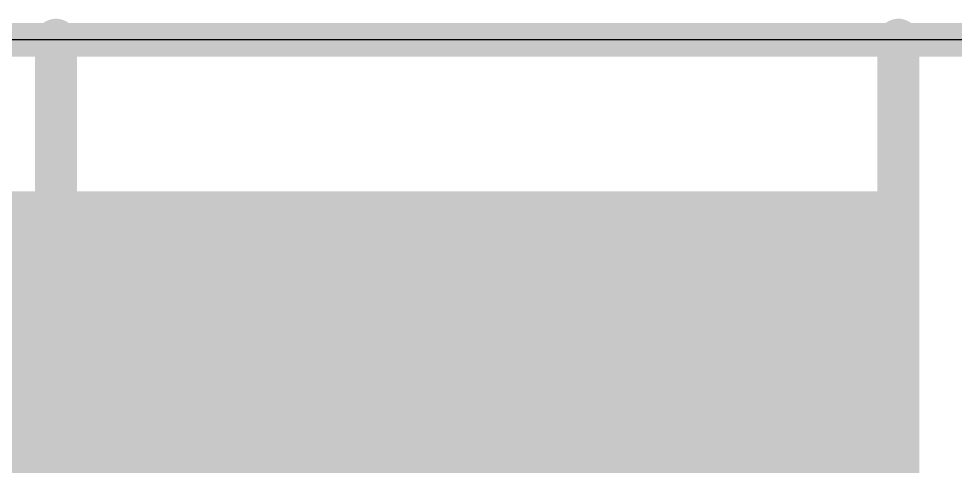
# Model space of a CAD drawing. Extents: x -0.01 to 5.59, y -0.05 to 1.65.
# Drawn here: x 1.9912 to 2.2135, y 1.4987 to 1.605 of the extents above; entities that cross this region are included whole.
import ezdxf

# ---------------------------------------------------------------- set-up
doc = ezdxf.new("R2010")
doc.units = 0
for name, color, linetype in [('1', 22, 'CONTINUOUS'), ('16', 175, 'CONTINUOUS'), ('20', 30, 'CONTINUOUS'), ('21', 253, 'CONTINUOUS'), ('25', 253, 'CONTINUOUS')]:
    doc.layers.add(name, color=color, linetype=linetype)

msp = doc.modelspace()

# ---------------------------------------------------------------- linework, layer by layer
at = {"layer": '1', "const_width": 0.008}
for points in [[(5.5, 1.6), (0, 1.6)], [(1.71, 1.56), (2.2, 1.56)], [(2.2, 1.56), (2.2, 1.28)], [(1.71, 1.552), (2.2, 1.552)], [(1.873778, 1.544), (2.2, 1.544)], [(1.88931, 1.536), (2.2, 1.536)], [(1.898937, 1.528), (2.2, 1.528)], [(1.906039, 1.52), (2.2, 1.52)], [(1.911367, 1.512), (2.2, 1.512)], [(2, 1), (2, 1.51)], [(2, 1.51), (2.2, 1.51)], [(2.2, 1.51), (2.2, 1)], [(1.915338, 1.504), (2.2, 1.504)], [(2, 1.504), (2.2, 1.504)], [(1.918195, 1.496), (2.2, 1.496)], [(2, 1.496), (2.2, 1.496)]]:
    msp.add_lwpolyline(points, dxfattribs=at)
at = {"layer": '1', "const_width": 0.004}
for points in [[(2.202, 1.56, 1), (2.198, 1.56)], [(2.2, 1.558, 1), (2.2, 1.562)], [(2.2, 1.55, 1), (2.2, 1.554)], [(2.2, 1.542, 1), (2.2, 1.546)], [(2.2, 1.534, 1), (2.2, 1.538)], [(2.2, 1.526, 1), (2.2, 1.53)], [(2.2, 1.518, 1), (2.2, 1.522)], [(2.2, 1.51, 1), (2.2, 1.514)], [(2.002, 1.51, 1), (1.998, 1.51)], [(2, 1.512, 1), (2, 1.508)], [(2.202, 1.51, 1), (2.198, 1.51)], [(2.2, 1.508, 1), (2.2, 1.512)], [(2, 1.506, 1), (2, 1.502)], [(2.2, 1.502, 1), (2.2, 1.506)], [(2.2, 1.502, 1), (2.2, 1.506)], [(2, 1.498, 1), (2, 1.494)], [(2.2, 1.494, 1), (2.2, 1.498)], [(2.2, 1.494, 1), (2.2, 1.498)]]:
    msp.add_lwpolyline(points, format="xyb", dxfattribs=at)
at = {"layer": '16', "const_width": 0.008}
msp.add_lwpolyline([(5.5, 1.6), (0, 1.6)], dxfattribs=at)
at = {"layer": '20'}
msp.add_line((5.499213, 1.600008), (0, 1.600008), dxfattribs=at)
at = {"layer": '21', "const_width": 0.005}
for points in [[(2, 1.51), (2, 0.09)], [(2.2, 1.51), (2.00125, 1.51)], [(2.2, 1.51), (2.2, 0.09)]]:
    msp.add_lwpolyline(points, dxfattribs=at)
at = {"layer": '21', "const_width": 0.0025}
for points in [[(2.00125, 1.51, 1), (1.99875, 1.51)], [(2.00125, 1.51125, 1), (2.00125, 1.50875)], [(2.20125, 1.51, 1), (2.19875, 1.51)], [(2.2, 1.50875, 1), (2.2, 1.51125)]]:
    msp.add_lwpolyline(points, format="xyb", dxfattribs=at)
at = {"layer": '25', "const_width": 0.01}
for points in [[(2, 1.6), (2, 1.51)], [(2.2, 1.51), (2.2, 1.6)], [(2, 1.51), (2, 0.09)], [(2, 1.51), (2.2, 1.51)], [(2.2, 0.09), (2.2, 1.51)]]:
    msp.add_lwpolyline(points, dxfattribs=at)
at = {"layer": '25', "const_width": 0.005}
for points in [[(2.0025, 1.6, 1), (1.9975, 1.6)], [(2.2025, 1.6, 1), (2.1975, 1.6)], [(2.0025, 1.51, 1), (1.9975, 1.51)], [(2, 1.5125, 1), (2, 1.5075)], [(2.2025, 1.51, 1), (2.1975, 1.51)], [(2.2, 1.5075, 1), (2.2, 1.5125)], [(1.9975, 1.51, 1), (2.0025, 1.51)], [(2.1975, 1.51, 1), (2.2025, 1.51)]]:
    msp.add_lwpolyline(points, format="xyb", dxfattribs=at)

doc.saveas('drawing.dxf')
